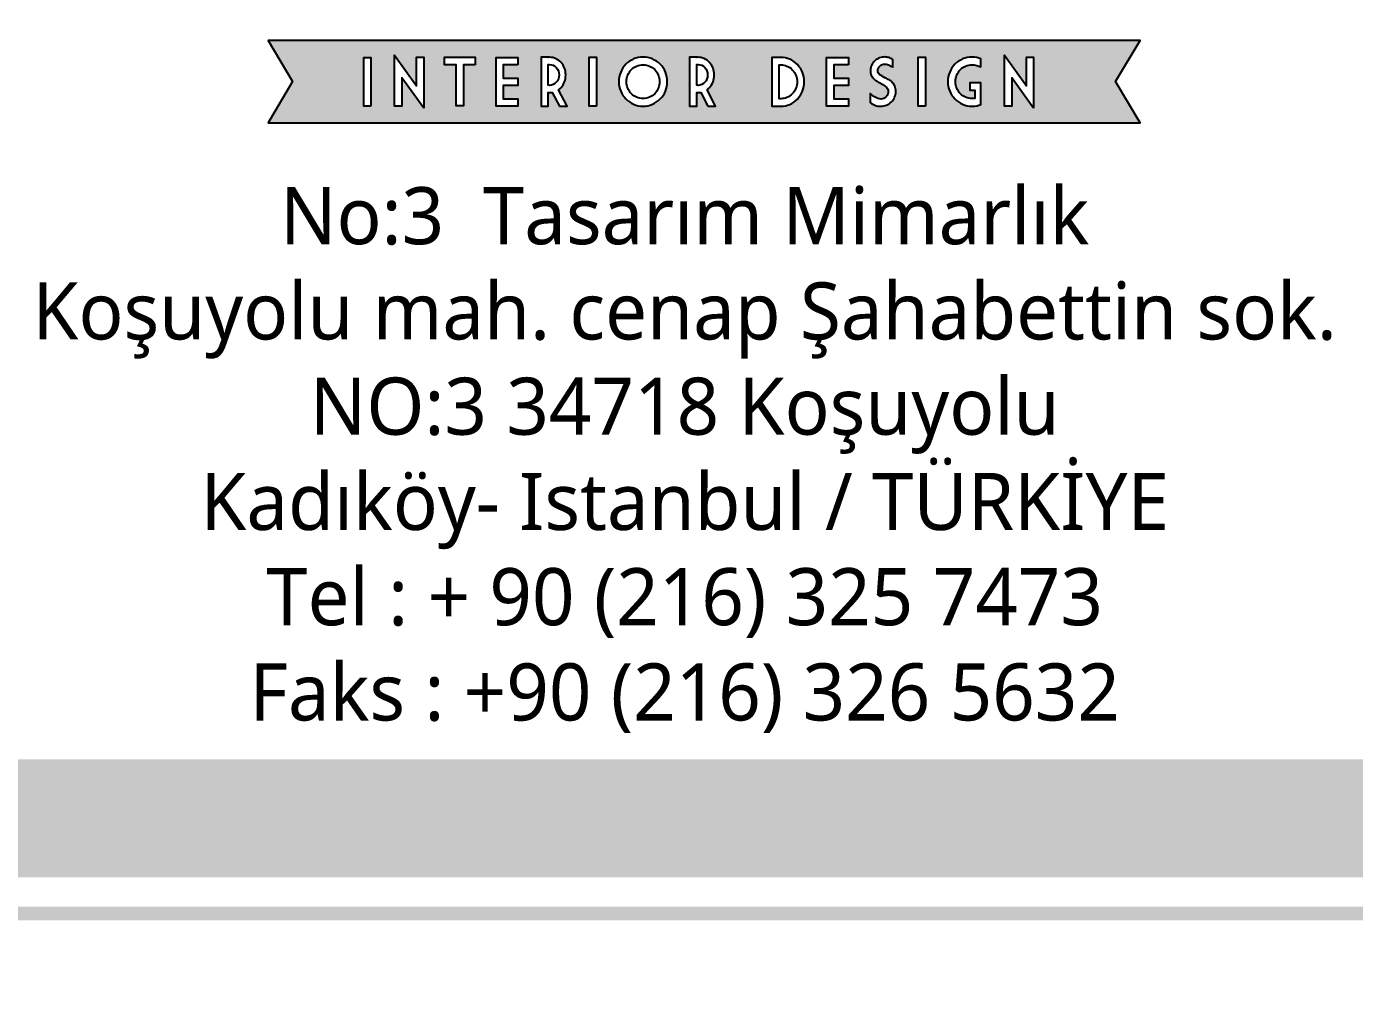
# Model space of a CAD drawing. Header units: millimetres. Extents: x 54215 to 67697, y 23496 to 56611.
# Drawn here: x 58331.6 to 58415.5, y 28150.2 to 28211.6 of the extents above; entities that cross this region are included whole.
import ezdxf

# ---------------------------------------------------------------- set-up
doc = ezdxf.new("R2010")
doc.units = ezdxf.units.MM
doc.layers.add('no3_lejand', color=255, linetype='Continuous', lineweight=13)
doc.styles.get("Standard").update_dxf_attribs({"font": 'arial.ttf'})

msp = doc.modelspace()

# ---------------------------------------------------------------- hatches: boundary and pattern name
at = {"true_color": 0xe74a37}
h = msp.add_hatch(color=13, dxfattribs=at)
h.dxf.hatch_style = 1
h.paths.add_polyline_path([(58391.572, 28210.762), (58357.259, 28210.762), (58346.852, 28210.762), (58348.402, 28208.153), (58346.852, 28205.541), (58357.259, 28205.541), (58391.572, 28205.541), (58401.979, 28205.541), (58400.429, 28208.153), (58401.979, 28210.762)])
h.paths.add_polyline_path([(58353.356, 28206.601), (58352.901, 28206.601), (58352.901, 28209.685), (58353.356, 28209.685)])
h.paths.add_polyline_path([(58356.693, 28206.466), (58355.308, 28208.401), (58355.308, 28206.601), (58354.855, 28206.601), (58354.855, 28209.828), (58356.239, 28207.888), (58356.239, 28209.702), (58356.693, 28209.702)])
h.paths.add_polyline_path([(58359.953, 28209.216), (58359.207, 28209.216), (58359.207, 28206.619), (58358.752, 28206.619), (58358.752, 28209.216), (58358.007, 28209.216), (58358.007, 28209.702), (58359.953, 28209.702)])
h.paths.add_polyline_path([(58362.649, 28209.216), (58361.723, 28209.216), (58361.723, 28208.378), (58362.649, 28208.378), (58362.649, 28207.908), (58361.723, 28207.908), (58361.723, 28207.071), (58362.649, 28207.071), (58362.649, 28206.601), (58361.266, 28206.601), (58361.266, 28209.685), (58362.649, 28209.685)])
edge = h.paths.add_edge_path()
edge.add_spline(control_points=[(58365.57, 28208.003), (58365.57, 28208.003), (58365.57, 28208.003), (58365.371, 28207.784), (58365.321, 28207.731), (58365.27, 28207.683), (58365.215, 28207.643), (58365.215, 28207.643), (58365.757, 28206.597), (58365.757, 28206.597), (58365.757, 28206.597), (58365.27, 28206.597), (58365.27, 28206.597), (58365.27, 28206.597), (58364.82, 28207.473), (58364.82, 28207.473), (58364.764, 28207.463), (58364.708, 28207.458), (58364.65, 28207.458), (58364.623, 28207.458), (58364.596, 28207.46), (58364.569, 28207.462), (58364.569, 28207.462), (58364.569, 28206.606), (58364.569, 28206.606), (58364.569, 28206.606), (58364.115, 28206.606), (58364.115, 28206.606), (58364.115, 28206.606), (58364.115, 28209.689), (58364.115, 28209.689), (58364.115, 28209.689), (58364.569, 28209.689), (58364.569, 28209.689), (58364.569, 28209.689), (58364.569, 28209.687), (58364.569, 28209.687), (58364.596, 28209.688), (58364.623, 28209.689), (58364.65, 28209.689), (58364.932, 28209.689), (58365.173, 28209.58), (58365.371, 28209.362), (58365.57, 28209.144), (58365.669, 28208.882), (58365.669, 28208.575), (58365.669, 28208.266), (58365.57, 28208.003)], knot_values=[0, 0, 0, 0, 0.00005, 0.0001, 1, 1, 1, 2, 2, 2, 3, 3, 3, 4, 4, 4, 5, 5, 5, 6, 6, 6, 7, 7, 7, 8, 8, 8, 9, 9, 9, 10, 10, 10, 11, 11, 11, 12, 12, 12, 13, 13, 13, 14, 14, 14, 15, 15, 15, 15], degree=3, periodic=0)
h.paths.add_polyline_path([(58367.61, 28206.601), (58367.155, 28206.601), (58367.155, 28209.702), (58367.61, 28209.702)])
edge = h.paths.add_edge_path()
edge.add_spline(control_points=[(58371.503, 28209.393), (58371.503, 28209.393), (58371.503, 28209.393), (58371.641, 28209.254), (58371.781, 28209.114), (58371.89, 28208.949), (58371.971, 28208.758), (58372.051, 28208.567), (58372.091, 28208.365), (58372.091, 28208.151), (58372.091, 28207.937), (58372.051, 28207.735), (58371.971, 28207.548), (58371.89, 28207.36), (58371.781, 28207.196), (58371.641, 28207.056), (58371.503, 28206.917), (58371.34, 28206.806), (58371.155, 28206.724), (58370.97, 28206.642), (58370.771, 28206.601), (58370.559, 28206.601), (58370.346, 28206.601), (58370.146, 28206.642), (58369.962, 28206.724), (58369.777, 28206.806), (58369.614, 28206.917), (58369.475, 28207.056), (58369.336, 28207.196), (58369.226, 28207.36), (58369.146, 28207.548), (58369.065, 28207.735), (58369.025, 28207.937), (58369.025, 28208.151), (58369.025, 28208.365), (58369.065, 28208.567), (58369.146, 28208.758), (58369.226, 28208.949), (58369.336, 28209.114), (58369.475, 28209.254), (58369.614, 28209.393), (58369.777, 28209.504), (58369.962, 28209.584), (58370.146, 28209.665), (58370.346, 28209.706), (58370.559, 28209.706), (58370.771, 28209.706), (58370.97, 28209.665), (58371.155, 28209.584), (58371.34, 28209.504), (58371.503, 28209.393)], knot_values=[0, 0, 0, 0, 0.00005, 0.0001, 1, 1, 1, 2, 2, 2, 3, 3, 3, 4, 4, 4, 5, 5, 5, 6, 6, 6, 7, 7, 7, 8, 8, 8, 9, 9, 9, 10, 10, 10, 11, 11, 11, 12, 12, 12, 13, 13, 13, 14, 14, 14, 15, 15, 15, 16, 16, 16, 16], degree=3, periodic=0)
edge = h.paths.add_edge_path()
edge.add_spline(control_points=[(58374.956, 28208.003), (58374.956, 28208.003), (58374.956, 28208.003), (58374.758, 28207.784), (58374.708, 28207.731), (58374.655, 28207.683), (58374.602, 28207.643), (58374.602, 28207.643), (58375.142, 28206.597), (58375.142, 28206.597), (58375.142, 28206.597), (58374.657, 28206.597), (58374.657, 28206.597), (58374.657, 28206.597), (58374.207, 28207.473), (58374.207, 28207.473), (58374.151, 28207.463), (58374.094, 28207.458), (58374.036, 28207.458), (58374.009, 28207.458), (58373.982, 28207.46), (58373.955, 28207.462), (58373.955, 28207.462), (58373.955, 28206.606), (58373.955, 28206.606), (58373.955, 28206.606), (58373.501, 28206.606), (58373.501, 28206.606), (58373.501, 28206.606), (58373.501, 28209.689), (58373.501, 28209.689), (58373.501, 28209.689), (58373.955, 28209.689), (58373.955, 28209.689), (58373.955, 28209.689), (58373.955, 28209.687), (58373.955, 28209.687), (58373.982, 28209.688), (58374.009, 28209.689), (58374.036, 28209.689), (58374.319, 28209.689), (58374.559, 28209.58), (58374.758, 28209.362), (58374.956, 28209.144), (58375.055, 28208.882), (58375.055, 28208.575), (58375.055, 28208.266), (58374.956, 28208.003)], knot_values=[0, 0, 0, 0, 0.00005, 0.0001, 1, 1, 1, 2, 2, 2, 3, 3, 3, 4, 4, 4, 5, 5, 5, 6, 6, 6, 7, 7, 7, 8, 8, 8, 9, 9, 9, 10, 10, 10, 11, 11, 11, 12, 12, 12, 13, 13, 13, 14, 14, 14, 15, 15, 15, 15], degree=3, periodic=0)
edge = h.paths.add_edge_path()
edge.add_spline(control_points=[(58379.257, 28209.685), (58379.257, 28209.685), (58379.257, 28209.685), (58379.257, 28209.685), (58379.669, 28209.685), (58380.02, 28209.534), (58380.311, 28209.234), (58380.603, 28208.933), (58380.748, 28208.569), (58380.748, 28208.143), (58380.748, 28207.718), (58380.603, 28207.356), (58380.311, 28207.054), (58380.02, 28206.752), (58379.669, 28206.601), (58379.257, 28206.601), (58379.257, 28206.601), (58378.708, 28206.601), (58378.708, 28206.601), (58378.708, 28206.601), (58378.708, 28209.685), (58378.708, 28209.685), (58378.708, 28209.685), (58379.257, 28209.685)], knot_values=[0, 0, 0, 0, 0.00005, 0.0001, 1, 1, 1, 2, 2, 2, 3, 3, 3, 4, 4, 4, 5, 5, 5, 6, 6, 6, 7, 7, 7, 7], degree=3, periodic=0)
h.paths.add_polyline_path([(58383.54, 28209.216), (58382.614, 28209.216), (58382.614, 28208.378), (58383.54, 28208.378), (58383.54, 28207.908), (58382.614, 28207.908), (58382.614, 28207.071), (58383.54, 28207.071), (58383.54, 28206.601), (58382.158, 28206.601), (58382.158, 28209.685), (58383.54, 28209.685)])
edge = h.paths.add_edge_path()
edge.add_spline(control_points=[(58386.246, 28208.17), (58386.246, 28208.17), (58386.246, 28208.17), (58386.312, 28208.105), (58386.378, 28208.041), (58386.431, 28207.96), (58386.472, 28207.863), (58386.513, 28207.765), (58386.534, 28207.649), (58386.537, 28207.515), (58386.537, 28207.392), (58386.512, 28207.275), (58386.462, 28207.164), (58386.412, 28207.053), (58386.343, 28206.955), (58386.253, 28206.87), (58386.164, 28206.785), (58386.062, 28206.717), (58385.946, 28206.669), (58385.831, 28206.622), (58385.71, 28206.597), (58385.584, 28206.597), (58385.455, 28206.597), (58385.34, 28206.614), (58385.241, 28206.648), (58385.141, 28206.681), (58385.035, 28206.742), (58384.922, 28206.828), (58384.922, 28206.828), (58384.922, 28207.404), (58384.922, 28207.404), (58384.993, 28207.327), (58385.045, 28207.275), (58385.084, 28207.248), (58385.122, 28207.221), (58385.168, 28207.191), (58385.223, 28207.161), (58385.277, 28207.13), (58385.338, 28207.104), (58385.404, 28207.083), (58385.47, 28207.062), (58385.536, 28207.052), (58385.601, 28207.052), (58385.734, 28207.052), (58385.844, 28207.1), (58385.93, 28207.196), (58386.016, 28207.291), (58386.059, 28207.404), (58386.059, 28207.536), (58386.059, 28207.643), (58386.022, 28207.731), (58385.949, 28207.798), (58385.876, 28207.865), (58385.757, 28207.941), (58385.591, 28208.028), (58385.49, 28208.081), (58385.407, 28208.13), (58385.337, 28208.172), (58385.268, 28208.216), (58385.202, 28208.269), (58385.138, 28208.334), (58385.075, 28208.398), (58385.024, 28208.475), (58384.984, 28208.564), (58384.945, 28208.652), (58384.926, 28208.757), (58384.926, 28208.876), (58384.932, 28208.994), (58384.959, 28209.103), (58385.009, 28209.204), (58385.059, 28209.305), (58385.126, 28209.394), (58385.211, 28209.47), (58385.297, 28209.546), (58385.393, 28209.605), (58385.502, 28209.647), (58385.611, 28209.689), (58385.726, 28209.71), (58385.846, 28209.71), (58385.936, 28209.707), (58386.019, 28209.694), (58386.093, 28209.671), (58386.167, 28209.649), (58386.252, 28209.607), (58386.346, 28209.547), (58386.346, 28209.547), (58386.346, 28209.063), (58386.346, 28209.063), (58386.289, 28209.101), (58386.251, 28209.126), (58386.23, 28209.135), (58386.209, 28209.144), (58386.179, 28209.16), (58386.141, 28209.182), (58386.102, 28209.203), (58386.057, 28209.221), (58386.007, 28209.237), (58385.956, 28209.252), (58385.902, 28209.26), (58385.846, 28209.26), (58385.719, 28209.258), (58385.611, 28209.217), (58385.524, 28209.135), (58385.436, 28209.054), (58385.391, 28208.959), (58385.391, 28208.851), (58385.395, 28208.749), (58385.431, 28208.668), (58385.502, 28208.608), (58385.573, 28208.546), (58385.687, 28208.478), (58385.846, 28208.402), (58385.954, 28208.35), (58386.042, 28208.303), (58386.11, 28208.263), (58386.178, 28208.222), (58386.246, 28208.17)], knot_values=[0, 0, 0, 0, 0.00005, 0.0001, 1, 1, 1, 2, 2, 2, 3, 3, 3, 4, 4, 4, 5, 5, 5, 6, 6, 6, 7, 7, 7, 8, 8, 8, 9, 9, 9, 10, 10, 10, 11, 11, 11, 12, 12, 12, 13, 13, 13, 14, 14, 14, 15, 15, 15, 16, 16, 16, 17, 17, 17, 18, 18, 18, 19, 19, 19, 20, 20, 20, 21, 21, 21, 22, 22, 22, 23, 23, 23, 24, 24, 24, 25, 25, 25, 26, 26, 26, 27, 27, 27, 28, 28, 28, 29, 29, 29, 30, 30, 30, 31, 31, 31, 32, 32, 32, 33, 33, 33, 34, 34, 34, 35, 35, 35, 36, 36, 36, 37, 37, 37, 38, 38, 38, 38], degree=3, periodic=0)
h.paths.add_polyline_path([(58388.407, 28206.601), (58387.953, 28206.601), (58387.953, 28209.702), (58388.407, 28209.702)])
edge = h.paths.add_edge_path()
edge.add_spline(control_points=[(58390.573, 28209.504), (58390.573, 28209.504), (58390.573, 28209.504), (58390.759, 28209.584), (58390.943, 28209.665), (58391.143, 28209.706), (58391.356, 28209.706), (58391.557, 28209.706), (58391.744, 28209.67), (58391.92, 28209.599), (58391.92, 28209.599), (58391.92, 28209.057), (58391.92, 28209.057), (58391.87, 28209.089), (58391.817, 28209.117), (58391.762, 28209.14), (58391.635, 28209.195), (58391.499, 28209.222), (58391.356, 28209.222), (58391.212, 28209.222), (58391.076, 28209.195), (58390.949, 28209.14), (58390.822, 28209.086), (58390.712, 28209.01), (58390.617, 28208.913), (58390.522, 28208.816), (58390.448, 28208.702), (58390.394, 28208.571), (58390.34, 28208.441), (58390.313, 28208.301), (58390.313, 28208.151), (58390.313, 28208.002), (58390.34, 28207.862), (58390.394, 28207.732), (58390.448, 28207.601), (58390.522, 28207.487), (58390.617, 28207.391), (58390.712, 28207.293), (58390.822, 28207.217), (58390.949, 28207.162), (58391.076, 28207.107), (58391.212, 28207.079), (58391.356, 28207.079), (58391.416, 28207.079), (58391.474, 28207.084), (58391.531, 28207.094), (58391.531, 28207.094), (58391.531, 28207.607), (58391.531, 28207.607), (58391.531, 28207.607), (58391.217, 28207.607), (58391.217, 28207.607), (58391.217, 28207.607), (58391.217, 28208.076), (58391.217, 28208.076), (58391.217, 28208.076), (58391.92, 28208.076), (58391.92, 28208.076), (58391.92, 28208.076), (58391.92, 28206.71), (58391.92, 28206.71), (58391.744, 28206.638), (58391.557, 28206.601), (58391.356, 28206.601), (58391.143, 28206.601), (58390.943, 28206.642), (58390.759, 28206.724), (58390.573, 28206.806), (58390.411, 28206.917), (58390.273, 28207.056), (58390.133, 28207.196), (58390.024, 28207.36), (58389.943, 28207.548), (58389.863, 28207.735), (58389.823, 28207.937), (58389.823, 28208.151), (58389.823, 28208.365), (58389.863, 28208.567), (58389.943, 28208.758), (58390.024, 28208.949), (58390.133, 28209.114), (58390.273, 28209.254), (58390.411, 28209.393), (58390.573, 28209.504)], knot_values=[0, 0, 0, 0, 0.00005, 0.0001, 1, 1, 1, 2, 2, 2, 3, 3, 3, 4, 4, 4, 5, 5, 5, 6, 6, 6, 7, 7, 7, 8, 8, 8, 9, 9, 9, 10, 10, 10, 11, 11, 11, 12, 12, 12, 13, 13, 13, 14, 14, 14, 15, 15, 15, 16, 16, 16, 17, 17, 17, 18, 18, 18, 19, 19, 19, 20, 20, 20, 21, 21, 21, 22, 22, 22, 23, 23, 23, 24, 24, 24, 25, 25, 25, 26, 26, 26, 27, 27, 27, 27], degree=3, periodic=0)
h.paths.add_polyline_path([(58395.248, 28206.466), (58393.864, 28208.401), (58393.864, 28206.601), (58393.41, 28206.601), (58393.41, 28209.828), (58394.794, 28207.888), (58394.794, 28209.702), (58395.248, 28209.702)])

# ---------------------------------------------------------------- linework, layer by layer
at = {"color": 13, "true_color": 0xe74a37}
for points in [[(58391.572, 28210.762), (58357.259, 28210.762), (58346.852, 28210.762), (58348.402, 28208.153), (58346.852, 28205.541), (58357.259, 28205.541), (58391.572, 28205.541), (58401.979, 28205.541), (58400.429, 28208.153), (58401.979, 28210.762), (58391.572, 28210.762)], [(58353.356, 28206.601), (58352.901, 28206.601), (58352.901, 28209.685), (58353.356, 28209.685), (58353.356, 28206.601)], [(58356.693, 28206.466), (58355.308, 28208.401), (58355.308, 28206.601), (58354.855, 28206.601), (58354.855, 28209.828), (58356.239, 28207.888), (58356.239, 28209.702), (58356.693, 28209.702), (58356.693, 28206.466)], [(58359.953, 28209.216), (58359.207, 28209.216), (58359.207, 28206.619), (58358.752, 28206.619), (58358.752, 28209.216), (58358.007, 28209.216), (58358.007, 28209.702), (58359.953, 28209.702), (58359.953, 28209.216)], [(58362.649, 28209.216), (58361.723, 28209.216), (58361.723, 28208.378), (58362.649, 28208.378), (58362.649, 28207.908), (58361.723, 28207.908), (58361.723, 28207.071), (58362.649, 28207.071), (58362.649, 28206.601), (58361.266, 28206.601), (58361.266, 28209.685), (58362.649, 28209.685), (58362.649, 28209.216)], [(58367.61, 28206.601), (58367.155, 28206.601), (58367.155, 28209.702), (58367.61, 28209.702), (58367.61, 28206.601)], [(58383.54, 28209.216), (58382.614, 28209.216), (58382.614, 28208.378), (58383.54, 28208.378), (58383.54, 28207.908), (58382.614, 28207.908), (58382.614, 28207.071), (58383.54, 28207.071), (58383.54, 28206.601), (58382.158, 28206.601), (58382.158, 28209.685), (58383.54, 28209.685), (58383.54, 28209.216)], [(58388.407, 28206.601), (58387.953, 28206.601), (58387.953, 28209.702), (58388.407, 28209.702), (58388.407, 28206.601)], [(58395.248, 28206.466), (58393.864, 28208.401), (58393.864, 28206.601), (58393.41, 28206.601), (58393.41, 28209.828), (58394.794, 28207.888), (58394.794, 28209.702), (58395.248, 28209.702), (58395.248, 28206.466)]]:
    msp.add_lwpolyline(points, dxfattribs=at)
for points, knots in [([(58365.27, 28206.597), (58365.27, 28206.597), (58364.82, 28207.473), (58364.82, 28207.473), (58364.764, 28207.463), (58364.708, 28207.458), (58364.65, 28207.458), (58364.623, 28207.458), (58364.596, 28207.46), (58364.569, 28207.462), (58364.569, 28207.462), (58364.569, 28206.606), (58364.569, 28206.606), (58364.569, 28206.606), (58364.115, 28206.606), (58364.115, 28206.606), (58364.115, 28206.606), (58364.115, 28209.689), (58364.115, 28209.689), (58364.115, 28209.689), (58364.569, 28209.689), (58364.569, 28209.689), (58364.569, 28209.689), (58364.569, 28209.687), (58364.569, 28209.687), (58364.596, 28209.688), (58364.623, 28209.689), (58364.65, 28209.689), (58364.932, 28209.689), (58365.173, 28209.58), (58365.371, 28209.362), (58365.57, 28209.144), (58365.669, 28208.882), (58365.669, 28208.575), (58365.669, 28208.266), (58365.57, 28208.003), (58365.371, 28207.784), (58365.321, 28207.731), (58365.27, 28207.683), (58365.215, 28207.643), (58365.215, 28207.643), (58365.757, 28206.597), (58365.757, 28206.597), (58365.757, 28206.597), (58365.27, 28206.597), (58365.27, 28206.597)], [0, 0, 0, 0, 1, 1, 1, 2, 2, 2, 3, 3, 3, 4, 4, 4, 5, 5, 5, 6, 6, 6, 7, 7, 7, 8, 8, 8, 9, 9, 9, 10, 10, 10, 11, 11, 11, 12, 12, 12, 13, 13, 13, 14, 14, 14, 15, 15, 15, 15]), ([(58371.971, 28207.548), (58371.89, 28207.36), (58371.781, 28207.196), (58371.641, 28207.056), (58371.503, 28206.917), (58371.34, 28206.806), (58371.155, 28206.724), (58370.97, 28206.642), (58370.771, 28206.601), (58370.559, 28206.601), (58370.346, 28206.601), (58370.146, 28206.642), (58369.962, 28206.724), (58369.777, 28206.806), (58369.614, 28206.917), (58369.475, 28207.056), (58369.336, 28207.196), (58369.226, 28207.36), (58369.146, 28207.548), (58369.065, 28207.735), (58369.025, 28207.937), (58369.025, 28208.151), (58369.025, 28208.365), (58369.065, 28208.567), (58369.146, 28208.758), (58369.226, 28208.949), (58369.336, 28209.114), (58369.475, 28209.254), (58369.614, 28209.393), (58369.777, 28209.504), (58369.962, 28209.584), (58370.146, 28209.665), (58370.346, 28209.706), (58370.559, 28209.706), (58370.771, 28209.706), (58370.97, 28209.665), (58371.155, 28209.584), (58371.34, 28209.504), (58371.503, 28209.393), (58371.641, 28209.254), (58371.781, 28209.114), (58371.89, 28208.949), (58371.971, 28208.758), (58372.051, 28208.567), (58372.091, 28208.365), (58372.091, 28208.151), (58372.091, 28207.937), (58372.051, 28207.735), (58371.971, 28207.548)], [0, 0, 0, 0, 1, 1, 1, 2, 2, 2, 3, 3, 3, 4, 4, 4, 5, 5, 5, 6, 6, 6, 7, 7, 7, 8, 8, 8, 9, 9, 9, 10, 10, 10, 11, 11, 11, 12, 12, 12, 13, 13, 13, 14, 14, 14, 15, 15, 15, 16, 16, 16, 16]), ([(58374.657, 28206.597), (58374.657, 28206.597), (58374.207, 28207.473), (58374.207, 28207.473), (58374.151, 28207.463), (58374.094, 28207.458), (58374.036, 28207.458), (58374.009, 28207.458), (58373.982, 28207.46), (58373.955, 28207.462), (58373.955, 28207.462), (58373.955, 28206.606), (58373.955, 28206.606), (58373.955, 28206.606), (58373.501, 28206.606), (58373.501, 28206.606), (58373.501, 28206.606), (58373.501, 28209.689), (58373.501, 28209.689), (58373.501, 28209.689), (58373.955, 28209.689), (58373.955, 28209.689), (58373.955, 28209.689), (58373.955, 28209.687), (58373.955, 28209.687), (58373.982, 28209.688), (58374.009, 28209.689), (58374.036, 28209.689), (58374.319, 28209.689), (58374.559, 28209.58), (58374.758, 28209.362), (58374.956, 28209.144), (58375.055, 28208.882), (58375.055, 28208.575), (58375.055, 28208.266), (58374.956, 28208.003), (58374.758, 28207.784), (58374.708, 28207.731), (58374.655, 28207.683), (58374.602, 28207.643), (58374.602, 28207.643), (58375.142, 28206.597), (58375.142, 28206.597), (58375.142, 28206.597), (58374.657, 28206.597), (58374.657, 28206.597)], [0, 0, 0, 0, 1, 1, 1, 2, 2, 2, 3, 3, 3, 4, 4, 4, 5, 5, 5, 6, 6, 6, 7, 7, 7, 8, 8, 8, 9, 9, 9, 10, 10, 10, 11, 11, 11, 12, 12, 12, 13, 13, 13, 14, 14, 14, 15, 15, 15, 15]), ([(58380.311, 28207.054), (58380.02, 28206.752), (58379.669, 28206.601), (58379.257, 28206.601), (58379.257, 28206.601), (58378.708, 28206.601), (58378.708, 28206.601), (58378.708, 28206.601), (58378.708, 28209.685), (58378.708, 28209.685), (58378.708, 28209.685), (58379.257, 28209.685), (58379.257, 28209.685), (58379.669, 28209.685), (58380.02, 28209.534), (58380.311, 28209.234), (58380.603, 28208.933), (58380.748, 28208.569), (58380.748, 28208.143), (58380.748, 28207.718), (58380.603, 28207.356), (58380.311, 28207.054)], [0, 0, 0, 0, 1, 1, 1, 2, 2, 2, 3, 3, 3, 4, 4, 4, 5, 5, 5, 6, 6, 6, 7, 7, 7, 7]), ([(58386.462, 28207.164), (58386.412, 28207.053), (58386.343, 28206.955), (58386.253, 28206.87), (58386.164, 28206.785), (58386.062, 28206.717), (58385.946, 28206.669), (58385.831, 28206.622), (58385.71, 28206.597), (58385.584, 28206.597), (58385.455, 28206.597), (58385.34, 28206.614), (58385.241, 28206.648), (58385.141, 28206.681), (58385.035, 28206.742), (58384.922, 28206.828), (58384.922, 28206.828), (58384.922, 28207.404), (58384.922, 28207.404), (58384.993, 28207.327), (58385.045, 28207.275), (58385.084, 28207.248), (58385.122, 28207.221), (58385.168, 28207.191), (58385.223, 28207.161), (58385.277, 28207.13), (58385.338, 28207.104), (58385.404, 28207.083), (58385.47, 28207.062), (58385.536, 28207.052), (58385.601, 28207.052), (58385.734, 28207.052), (58385.844, 28207.1), (58385.93, 28207.196), (58386.016, 28207.291), (58386.059, 28207.404), (58386.059, 28207.536), (58386.059, 28207.643), (58386.022, 28207.731), (58385.949, 28207.798), (58385.876, 28207.865), (58385.757, 28207.941), (58385.591, 28208.028), (58385.49, 28208.081), (58385.407, 28208.13), (58385.337, 28208.172), (58385.268, 28208.216), (58385.202, 28208.269), (58385.138, 28208.334), (58385.075, 28208.398), (58385.024, 28208.475), (58384.984, 28208.564), (58384.945, 28208.652), (58384.926, 28208.757), (58384.926, 28208.876), (58384.932, 28208.994), (58384.959, 28209.103), (58385.009, 28209.204), (58385.059, 28209.305), (58385.126, 28209.394), (58385.211, 28209.47), (58385.297, 28209.546), (58385.393, 28209.605), (58385.502, 28209.647), (58385.611, 28209.689), (58385.726, 28209.71), (58385.846, 28209.71), (58385.936, 28209.707), (58386.019, 28209.694), (58386.093, 28209.671), (58386.167, 28209.649), (58386.252, 28209.607), (58386.346, 28209.547), (58386.346, 28209.547), (58386.346, 28209.063), (58386.346, 28209.063), (58386.289, 28209.101), (58386.251, 28209.126), (58386.23, 28209.135), (58386.209, 28209.144), (58386.179, 28209.16), (58386.141, 28209.182), (58386.102, 28209.203), (58386.057, 28209.221), (58386.007, 28209.237), (58385.956, 28209.252), (58385.902, 28209.26), (58385.846, 28209.26), (58385.719, 28209.258), (58385.611, 28209.217), (58385.524, 28209.135), (58385.436, 28209.054), (58385.391, 28208.959), (58385.391, 28208.851), (58385.395, 28208.749), (58385.431, 28208.668), (58385.502, 28208.608), (58385.573, 28208.546), (58385.687, 28208.478), (58385.846, 28208.402), (58385.954, 28208.35), (58386.042, 28208.303), (58386.11, 28208.263), (58386.178, 28208.222), (58386.246, 28208.17), (58386.312, 28208.105), (58386.378, 28208.041), (58386.431, 28207.96), (58386.472, 28207.863), (58386.513, 28207.765), (58386.534, 28207.649), (58386.537, 28207.515), (58386.537, 28207.392), (58386.512, 28207.275), (58386.462, 28207.164)], [0, 0, 0, 0, 1, 1, 1, 2, 2, 2, 3, 3, 3, 4, 4, 4, 5, 5, 5, 6, 6, 6, 7, 7, 7, 8, 8, 8, 9, 9, 9, 10, 10, 10, 11, 11, 11, 12, 12, 12, 13, 13, 13, 14, 14, 14, 15, 15, 15, 16, 16, 16, 17, 17, 17, 18, 18, 18, 19, 19, 19, 20, 20, 20, 21, 21, 21, 22, 22, 22, 23, 23, 23, 24, 24, 24, 25, 25, 25, 26, 26, 26, 27, 27, 27, 28, 28, 28, 29, 29, 29, 30, 30, 30, 31, 31, 31, 32, 32, 32, 33, 33, 33, 34, 34, 34, 35, 35, 35, 36, 36, 36, 37, 37, 37, 38, 38, 38, 38]), ([(58391.92, 28209.057), (58391.87, 28209.089), (58391.817, 28209.117), (58391.762, 28209.14), (58391.635, 28209.195), (58391.499, 28209.222), (58391.356, 28209.222), (58391.212, 28209.222), (58391.076, 28209.195), (58390.949, 28209.14), (58390.822, 28209.086), (58390.712, 28209.01), (58390.617, 28208.913), (58390.522, 28208.816), (58390.448, 28208.702), (58390.394, 28208.571), (58390.34, 28208.441), (58390.313, 28208.301), (58390.313, 28208.151), (58390.313, 28208.002), (58390.34, 28207.862), (58390.394, 28207.732), (58390.448, 28207.601), (58390.522, 28207.487), (58390.617, 28207.391), (58390.712, 28207.293), (58390.822, 28207.217), (58390.949, 28207.162), (58391.076, 28207.107), (58391.212, 28207.079), (58391.356, 28207.079), (58391.416, 28207.079), (58391.474, 28207.084), (58391.531, 28207.094), (58391.531, 28207.094), (58391.531, 28207.607), (58391.531, 28207.607), (58391.531, 28207.607), (58391.217, 28207.607), (58391.217, 28207.607), (58391.217, 28207.607), (58391.217, 28208.076), (58391.217, 28208.076), (58391.217, 28208.076), (58391.92, 28208.076), (58391.92, 28208.076), (58391.92, 28208.076), (58391.92, 28206.71), (58391.92, 28206.71), (58391.744, 28206.638), (58391.557, 28206.601), (58391.356, 28206.601), (58391.143, 28206.601), (58390.943, 28206.642), (58390.759, 28206.724), (58390.573, 28206.806), (58390.411, 28206.917), (58390.273, 28207.056), (58390.133, 28207.196), (58390.024, 28207.36), (58389.943, 28207.548), (58389.863, 28207.735), (58389.823, 28207.937), (58389.823, 28208.151), (58389.823, 28208.365), (58389.863, 28208.567), (58389.943, 28208.758), (58390.024, 28208.949), (58390.133, 28209.114), (58390.273, 28209.254), (58390.411, 28209.393), (58390.573, 28209.504), (58390.759, 28209.584), (58390.943, 28209.665), (58391.143, 28209.706), (58391.356, 28209.706), (58391.557, 28209.706), (58391.744, 28209.67), (58391.92, 28209.599), (58391.92, 28209.599), (58391.92, 28209.057), (58391.92, 28209.057)], [0, 0, 0, 0, 1, 1, 1, 2, 2, 2, 3, 3, 3, 4, 4, 4, 5, 5, 5, 6, 6, 6, 7, 7, 7, 8, 8, 8, 9, 9, 9, 10, 10, 10, 11, 11, 11, 12, 12, 12, 13, 13, 13, 14, 14, 14, 15, 15, 15, 16, 16, 16, 17, 17, 17, 18, 18, 18, 19, 19, 19, 20, 20, 20, 21, 21, 21, 22, 22, 22, 23, 23, 23, 24, 24, 24, 25, 25, 25, 26, 26, 26, 27, 27, 27, 27]), ([(58365.075, 28209.039), (58364.957, 28209.167), (58364.816, 28209.231), (58364.65, 28209.231), (58364.623, 28209.231), (58364.596, 28209.229), (58364.569, 28209.227), (58364.569, 28209.227), (58364.569, 28207.923), (58364.569, 28207.923), (58364.594, 28207.919), (58364.622, 28207.917), (58364.65, 28207.917), (58364.816, 28207.917), (58364.957, 28207.981), (58365.075, 28208.11), (58365.191, 28208.239), (58365.25, 28208.393), (58365.25, 28208.575), (58365.25, 28208.757), (58365.191, 28208.911), (58365.075, 28209.039)], [0, 0, 0, 0, 1, 1, 1, 2, 2, 2, 3, 3, 3, 4, 4, 4, 5, 5, 5, 6, 6, 6, 7, 7, 7, 7]), ([(58371.296, 28208.913), (58371.202, 28209.01), (58371.091, 28209.086), (58370.964, 28209.14), (58370.837, 28209.195), (58370.703, 28209.222), (58370.559, 28209.222), (58370.415, 28209.222), (58370.279, 28209.195), (58370.152, 28209.14), (58370.025, 28209.086), (58369.914, 28209.01), (58369.82, 28208.913), (58369.725, 28208.816), (58369.65, 28208.702), (58369.597, 28208.571), (58369.543, 28208.441), (58369.515, 28208.301), (58369.515, 28208.151), (58369.515, 28208.002), (58369.543, 28207.862), (58369.597, 28207.732), (58369.65, 28207.601), (58369.725, 28207.487), (58369.82, 28207.391), (58369.914, 28207.293), (58370.025, 28207.217), (58370.152, 28207.162), (58370.279, 28207.107), (58370.415, 28207.079), (58370.559, 28207.079), (58370.703, 28207.079), (58370.837, 28207.107), (58370.964, 28207.162), (58371.091, 28207.217), (58371.202, 28207.293), (58371.296, 28207.391), (58371.39, 28207.487), (58371.463, 28207.601), (58371.518, 28207.732), (58371.572, 28207.862), (58371.599, 28208.002), (58371.599, 28208.151), (58371.599, 28208.301), (58371.572, 28208.441), (58371.518, 28208.571), (58371.463, 28208.702), (58371.39, 28208.816), (58371.296, 28208.913)], [0, 0, 0, 0, 1, 1, 1, 2, 2, 2, 3, 3, 3, 4, 4, 4, 5, 5, 5, 6, 6, 6, 7, 7, 7, 8, 8, 8, 9, 9, 9, 10, 10, 10, 11, 11, 11, 12, 12, 12, 13, 13, 13, 14, 14, 14, 15, 15, 15, 16, 16, 16, 16]), ([(58374.46, 28209.039), (58374.344, 28209.167), (58374.202, 28209.231), (58374.036, 28209.231), (58374.009, 28209.231), (58373.982, 28209.229), (58373.955, 28209.227), (58373.955, 28209.227), (58373.955, 28207.923), (58373.955, 28207.923), (58373.981, 28207.919), (58374.007, 28207.917), (58374.036, 28207.917), (58374.202, 28207.917), (58374.344, 28207.981), (58374.46, 28208.11), (58374.577, 28208.239), (58374.636, 28208.393), (58374.636, 28208.575), (58374.636, 28208.757), (58374.577, 28208.911), (58374.46, 28209.039)], [0, 0, 0, 0, 1, 1, 1, 2, 2, 2, 3, 3, 3, 4, 4, 4, 5, 5, 5, 6, 6, 6, 7, 7, 7, 7]), ([(58379.257, 28209.218), (58379.257, 28209.218), (58379.161, 28209.218), (58379.161, 28209.218), (58379.161, 28209.218), (58379.161, 28207.071), (58379.161, 28207.071), (58379.161, 28207.071), (58379.257, 28207.071), (58379.257, 28207.071), (58379.543, 28207.071), (58379.788, 28207.176), (58379.992, 28207.385), (58380.195, 28207.595), (58380.296, 28207.847), (58380.296, 28208.143), (58380.296, 28208.441), (58380.195, 28208.694), (58379.992, 28208.904), (58379.788, 28209.113), (58379.543, 28209.218), (58379.257, 28209.218)], [0, 0, 0, 0, 1, 1, 1, 2, 2, 2, 3, 3, 3, 4, 4, 4, 5, 5, 5, 6, 6, 6, 7, 7, 7, 7])]:
    msp.add_open_spline(points, degree=3, knots=knots, dxfattribs=at)
at = {"layer": 'no3_lejand', "color": 1, "const_width": 7.466}
msp.add_lwpolyline([(58460.835, 28012.793), (54731.633, 28012.793), (54731.633, 28592.793), (58460.835, 28592.793), (58460.835, 28277.173, -0.414214), (58450.8, 28267.139), (58299.278, 28267.139, 0.414214), (58295.264, 28263.125), (58295.264, 28165.59, 0.414214), (58299.278, 28161.576), (58450.8, 28161.576, -0.414214), (58460.835, 28151.541), (58460.835, 28012.793)], format="xyb", dxfattribs=at)
at = {"layer": 'no3_lejand', "color": 252, "const_width": 0.854}
msp.add_lwpolyline([(58454.814, 28277.173, -0.414214), (58450.8, 28273.159), (58299.278, 28273.159, 0.414214), (58289.243, 28263.125), (58289.243, 28165.59, 0.414214), (58299.278, 28155.555), (58450.8, 28155.555, -0.414214), (58454.814, 28151.541), (58454.814, 28018.813), (54737.654, 28018.813), (54737.654, 28586.772), (58454.814, 28586.772), (58454.814, 28277.173)], format="xyb", dxfattribs=at)

# ---------------------------------------------------------------- texts
at = {"layer": 'no3_lejand', "color": 7, "insert": (58373.186, 28184.223), "char_height": 3.61246, "width": 93.56152, "attachment_point": 5}
msp.add_mtext('{\\fLucida Sans Unicode|b0|i0|c162|p34;No:3  Tasarım Mimarlık\\PKoşuyolu mah. cenap Şahabettin sok.\\PNO:3 34718 Koşuyolu\\PKadıköy- Istanbul / TÜRKİYE\\PTel : + 90 (216) 325 7473\\PFaks : +90 (216) 326 5632}', dxfattribs=at)

doc.saveas('drawing.dxf')
